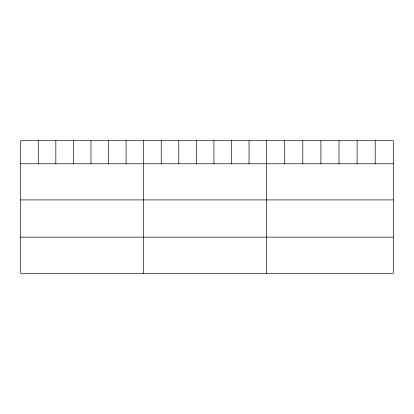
<?xml version="1.0" encoding="UTF-8"?>
<svg xmlns="http://www.w3.org/2000/svg" width="414" height="414" viewBox="0 0 414 414"><rect width="100%" height="100%" fill="white"/><g stroke="black" fill="none" stroke-linecap="round" stroke-linejoin="round"><path stroke-width="0.62" d="M393.3 163.778L393.3 273.287L20.7 273.287L20.7 140.713L393.3 140.713L393.3 163.778L20.7 163.778M20.7 199.915L393.3 199.915M20.7 237.15L393.3 237.15M375.203 140.713L375.203 163.778M357.106 140.713L357.106 163.778M339.009 140.713L339.009 163.778M320.907 140.713L320.907 163.778M302.81 140.713L302.81 163.778M284.713 140.713L284.713 163.778M266.616 140.713L266.616 273.287M249.052 140.713L249.052 163.778M231.483 140.713L231.483 163.778M213.919 140.713L213.919 163.778M196.355 140.713L196.355 163.778M178.791 140.713L178.791 163.778M161.222 140.713L161.222 163.778M143.658 140.713L143.658 273.287M126.094 140.713L126.094 163.778M108.525 140.713L108.525 163.778M90.961 140.713L90.961 163.778M73.397 140.713L73.397 163.778M55.833 140.713L55.833 163.778M38.264 140.713L38.264 163.778"/></g></svg>
